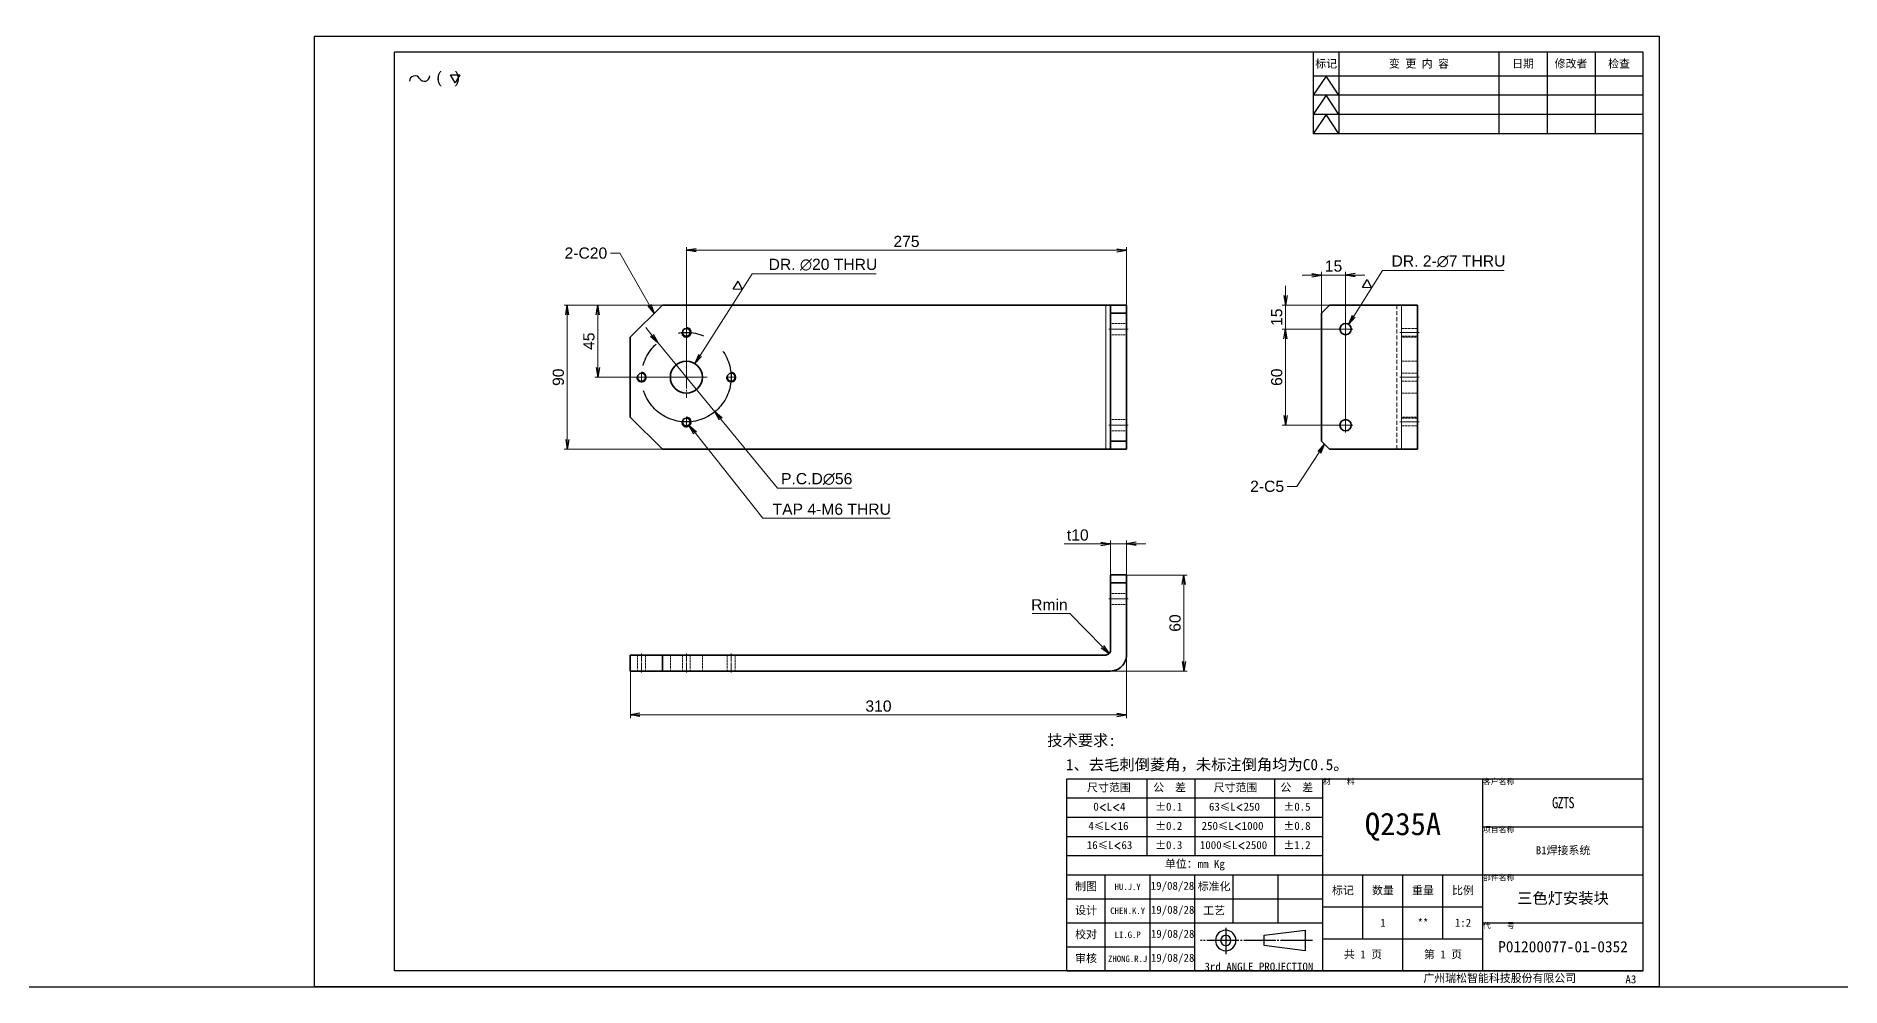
# Model space of a CAD drawing. Header units: millimetres. Extents: x -1727 to 307751, y -105919 to 6637.
# Drawn here: x 17020 to 18148, y -21091 to -20497 of the extents above; entities that cross this region are included whole.
import ezdxf

# ---------------------------------------------------------------- set-up
doc = ezdxf.new("R2010")
doc.units = ezdxf.units.MM
for name, pattern in [('CENTER-HOKUTO', [23, 20, -1, 1, -1]), ('HIDDEN-HOKUTO', [3.8, 2.5, -1.3]), ('PHANTOM2', [31.75, 15.875, -3.175, 3.175, -3.175, 3.175, -3.175])]:
    doc.linetypes.add(name, pattern=pattern)
doc.layers.add('A3', color=7, linetype='Continuous', plot=False)
for name, color, linetype in [('AM_7', 2, 'CENTER-HOKUTO'), ('AM_HID', 1, 'HIDDEN-HOKUTO'), ('AM_VIS', 7, 'Continuous'), ('TITLE_FRAME', 7, 'Continuous'), ('WORD_DIM', 253, 'Continuous')]:
    doc.layers.add(name, color=color, linetype=linetype)
doc.layers.add('SOLID LINE', color=7, linetype='Continuous', lineweight=30)
doc.styles.get("Standard").update_dxf_attribs({"font": 'arial.ttf'})
doc.dimstyles.new('STANDARD 1-2', dxfattribs={"dimscale": 2, "dimtxt": 3.5, "dimasz": 3, "dimexe": 1, "dimexo": 0, "dimgap": 1, "dimtad": 3, "dimdsep": 46, "dimtxsty": 'Standard', "dimblk1": 'OPEN', "dimblk2": 'OPEN', "dimsah": 1, "dimcen": 0, "dimclrd": 256, "dimclre": 256, "dimclrt": 3, "dimazin": 2, "dimtfac": 1, "dimtmove": 0, "dimatfit": 3, "dimldrblk": 'OPEN', "dimfxl": 0, "dimtolj": 1, "dimtzin": 0, "dimlwd": 13, "dimlwe": 13, "dimarcsym": 0})
doc.dimstyles.new('STANDARD 1-2$3', dxfattribs={"dimscale": 2, "dimtxt": 3.5, "dimasz": 3, "dimexe": 1, "dimexo": 0, "dimgap": 1, "dimtad": 3, "dimtoh": 1, "dimdsep": 46, "dimtxsty": 'Standard', "dimblk1": 'OPEN', "dimblk2": 'OPEN', "dimsah": 1, "dimcen": 0, "dimclrd": 256, "dimclre": 256, "dimclrt": 3, "dimazin": 2, "dimtfac": 1, "dimtmove": 0, "dimatfit": 3, "dimldrblk": 'OPEN', "dimfxl": 0, "dimtolj": 1, "dimtzin": 0, "dimlwd": 13, "dimlwe": 13, "dimarcsym": 0})
doc.dimstyles.new('STANDARD 1-2$4', dxfattribs={"dimscale": 2, "dimtxt": 3.5, "dimasz": 3, "dimexe": 1, "dimexo": 0, "dimgap": 1, "dimtad": 3, "dimtoh": 1, "dimdsep": 46, "dimtxsty": 'Standard', "dimblk1": 'OPEN', "dimblk2": 'OPEN', "dimsah": 1, "dimcen": 0, "dimclrd": 256, "dimclre": 256, "dimclrt": 3, "dimazin": 2, "dimtfac": 1, "dimtmove": 0, "dimatfit": 3, "dimldrblk": 'OPEN', "dimfxl": 0, "dimtolj": 1, "dimtzin": 0, "dimlwd": 13, "dimlwe": 13, "dimarcsym": 0})

# ---------------------------------------------------------------- blocks, each defined once
blk = doc.blocks.new('_OPEN')
at = {"color": 0}
for p, q in [((-1, 0.17), (0, 0)), ((-1, -0.17), (0, 0)), ((0, 0), (-1, 0))]:
    blk.add_line(p, q, dxfattribs=at)
blk = doc.blocks.new('*D785')
at = {"layer": 'DEFPOINTS', "color": 0, "linetype": 'Continuous', "ltscale": 5, "transparency": 16777216}
for p in [(17701.7, -20872.2), (17391.7, -20893.3), (17701.7, -20920.7)]:
    blk.add_point(p, dxfattribs=at)
at = {"layer": 'WORD_DIM', "linetype": 'Continuous', "lineweight": 13, "ltscale": 5, "transparency": 16777216}
for p, q in [((17701.7, -20872.2), (17701.7, -20922.7)), ((17391.7, -20893.3), (17391.7, -20922.7)), ((17397.7, -20920.7), (17695.7, -20920.7))]:
    blk.add_line(p, q, dxfattribs=at)
at = {"layer": 'WORD_DIM', "linetype": 'Continuous', "lineweight": 13, "ltscale": 5, "transparency": 16777216, "xscale": 6, "yscale": 6, "zscale": 6, "rotation": 180}
blk.add_blockref('_OPEN', (17391.7, -20920.7), dxfattribs=at)
at = {"layer": 'WORD_DIM', "linetype": 'Continuous', "lineweight": 13, "ltscale": 5, "transparency": 16777216, "xscale": 6, "yscale": 6, "zscale": 6}
blk.add_blockref('_OPEN', (17701.7, -20920.7), dxfattribs=at)
at = {"layer": 'WORD_DIM', "color": 3, "linetype": 'Continuous', "ltscale": 5, "transparency": 16777216, "insert": (17546.7, -20915.2), "char_height": 7, "attachment_point": 5}
blk.add_mtext('\\A1;310', dxfattribs=at)
blk = doc.blocks.new('*D786')
at = {"layer": 'DEFPOINTS', "color": 0, "linetype": 'Continuous', "ltscale": 5, "transparency": 16777216}
for p in [(17701.7, -20833.3), (17683.9, -20893.3), (17737.5, -20893.3)]:
    blk.add_point(p, dxfattribs=at)
at = {"layer": 'WORD_DIM', "linetype": 'Continuous', "lineweight": 13, "ltscale": 5, "transparency": 16777216}
for p, q in [((17701.7, -20833.3), (17739.5, -20833.3)), ((17737.5, -20839.3), (17737.5, -20887.3)), ((17683.9, -20893.3), (17739.5, -20893.3))]:
    blk.add_line(p, q, dxfattribs=at)
at = {"layer": 'WORD_DIM', "linetype": 'Continuous', "lineweight": 13, "ltscale": 5, "transparency": 16777216, "xscale": 6, "yscale": 6, "zscale": 6}
for p, rotation in [((17737.5, -20833.3), 90), ((17737.5, -20893.3), 270)]:
    blk.add_blockref('_OPEN', p, dxfattribs=dict(at, rotation=rotation))
at = {"layer": 'WORD_DIM', "color": 3, "linetype": 'Continuous', "ltscale": 5, "transparency": 16777216, "insert": (17732, -20863.3), "char_height": 7, "attachment_point": 5, "rotation": 90}
blk.add_mtext('\\A1;60', dxfattribs=at)
blk = doc.blocks.new('*D787')
at = {"layer": 'DEFPOINTS', "color": 0, "linetype": 'Continuous', "ltscale": 5, "transparency": 16777216}
for p in [(17688.7, -20880.3), (17690.8, -20882.4)]:
    blk.add_point(p, dxfattribs=at)
at = {"layer": 'WORD_DIM', "linetype": 'Continuous', "lineweight": 13, "ltscale": 5, "transparency": 16777216}
for p, q in [((17642.8, -20857.4), (17666.2, -20857.4)), ((17666.2, -20857.4), (17686.6, -20878.1))]:
    blk.add_line(p, q, dxfattribs=at)
at = {"layer": 'WORD_DIM', "linetype": 'Continuous', "lineweight": 13, "ltscale": 5, "transparency": 16777216, "xscale": 6, "yscale": 6, "zscale": 6, "rotation": 314.510685937054}
blk.add_blockref('_OPEN', (17690.8, -20882.4), dxfattribs=at)
at = {"layer": 'WORD_DIM', "color": 3, "linetype": 'Continuous', "ltscale": 5, "transparency": 16777216, "insert": (17653.5, -20851.9), "char_height": 7, "attachment_point": 5}
blk.add_mtext('\\A1;Rmin', dxfattribs=at)
blk = doc.blocks.new('*D788')
at = {"layer": 'DEFPOINTS', "color": 0, "linetype": 'Continuous', "ltscale": 5, "transparency": 16777216}
for p in [(17691.7, -20813.8), (17691.7, -20833.3), (17701.7, -20833.3)]:
    blk.add_point(p, dxfattribs=at)
at = {"layer": 'WORD_DIM', "linetype": 'Continuous', "lineweight": 13, "ltscale": 5, "transparency": 16777216}
for p, q in [((17685.7, -20813.8), (17662.7, -20813.8)), ((17691.7, -20833.3), (17691.7, -20811.8)), ((17701.7, -20813.8), (17691.7, -20813.8)), ((17701.7, -20833.3), (17701.7, -20811.8)), ((17707.7, -20813.8), (17713.7, -20813.8))]:
    blk.add_line(p, q, dxfattribs=at)
at = {"layer": 'WORD_DIM', "linetype": 'Continuous', "lineweight": 13, "ltscale": 5, "transparency": 16777216, "xscale": 6, "yscale": 6, "zscale": 6}
blk.add_blockref('_OPEN', (17691.7, -20813.8), dxfattribs=at)
at = {"layer": 'WORD_DIM', "linetype": 'Continuous', "lineweight": 13, "ltscale": 5, "transparency": 16777216, "xscale": 6, "yscale": 6, "zscale": 6, "rotation": 180}
blk.add_blockref('_OPEN', (17701.7, -20813.8), dxfattribs=at)
at = {"layer": 'WORD_DIM', "color": 3, "linetype": 'Continuous', "ltscale": 5, "transparency": 16777216, "insert": (17671.2, -20808.3), "char_height": 7, "attachment_point": 5}
blk.add_mtext('\\A1;t10', dxfattribs=at)
blk = doc.blocks.new('*D789')
at = {"layer": 'DEFPOINTS', "color": 0, "linetype": 'Continuous', "ltscale": 5, "transparency": 16777216}
for p in [(17701.7, -20630.4), (17701.7, -20699.2), (17426.7, -20709.7)]:
    blk.add_point(p, dxfattribs=at)
at = {"layer": 'WORD_DIM', "linetype": 'Continuous', "lineweight": 13, "ltscale": 5, "transparency": 16777216}
for p, q in [((17426.7, -20709.7), (17426.7, -20628.4)), ((17432.7, -20630.4), (17695.7, -20630.4)), ((17701.7, -20699.2), (17701.7, -20628.4))]:
    blk.add_line(p, q, dxfattribs=at)
at = {"layer": 'WORD_DIM', "linetype": 'Continuous', "lineweight": 13, "ltscale": 5, "transparency": 16777216, "xscale": 6, "yscale": 6, "zscale": 6, "rotation": 180}
blk.add_blockref('_OPEN', (17426.7, -20630.4), dxfattribs=at)
at = {"layer": 'WORD_DIM', "linetype": 'Continuous', "lineweight": 13, "ltscale": 5, "transparency": 16777216, "xscale": 6, "yscale": 6, "zscale": 6}
blk.add_blockref('_OPEN', (17701.7, -20630.4), dxfattribs=at)
at = {"layer": 'WORD_DIM', "color": 3, "linetype": 'Continuous', "ltscale": 5, "transparency": 16777216, "insert": (17564.2, -20624.9), "char_height": 7, "attachment_point": 5}
blk.add_mtext('\\A1;275', dxfattribs=at)
blk = doc.blocks.new('*D790')
at = {"layer": 'DEFPOINTS', "color": 0, "linetype": 'Continuous', "ltscale": 5, "transparency": 16777216}
for p in [(17371.4, -20664.7), (17441.7, -20664.7), (17426.7, -20709.7)]:
    blk.add_point(p, dxfattribs=at)
at = {"layer": 'WORD_DIM', "linetype": 'Continuous', "lineweight": 13, "ltscale": 5, "transparency": 16777216}
for p, q in [((17441.7, -20664.7), (17369.4, -20664.7)), ((17371.4, -20703.7), (17371.4, -20670.7)), ((17426.7, -20709.7), (17369.4, -20709.7))]:
    blk.add_line(p, q, dxfattribs=at)
at = {"layer": 'WORD_DIM', "linetype": 'Continuous', "lineweight": 13, "ltscale": 5, "transparency": 16777216, "xscale": 6, "yscale": 6, "zscale": 6}
for p, rotation in [((17371.4, -20664.7), 90), ((17371.4, -20709.7), 270)]:
    blk.add_blockref('_OPEN', p, dxfattribs=dict(at, rotation=rotation))
at = {"layer": 'WORD_DIM', "color": 3, "linetype": 'Continuous', "ltscale": 5, "transparency": 16777216, "insert": (17365.8, -20687.2), "char_height": 7, "attachment_point": 5, "rotation": 90}
blk.add_mtext('\\A1;45', dxfattribs=at)
blk = doc.blocks.new('*D791')
at = {"layer": 'DEFPOINTS', "color": 0, "linetype": 'Continuous', "ltscale": 5, "transparency": 16777216}
for p in [(17408.9, -20688), (17444.4, -20731.3)]:
    blk.add_point(p, dxfattribs=at)
at = {"layer": 'WORD_DIM', "linetype": 'Continuous', "lineweight": 13, "ltscale": 5, "transparency": 16777216}
for p, q in [((17405.1, -20683.4), (17401.3, -20678.7)), ((17408.9, -20688), (17444.4, -20731.3)), ((17483.6, -20779.1), (17448.2, -20735.9)), ((17529.8, -20779.1), (17483.6, -20779.1))]:
    blk.add_line(p, q, dxfattribs=at)
at = {"layer": 'WORD_DIM', "linetype": 'Continuous', "lineweight": 13, "ltscale": 5, "transparency": 16777216, "xscale": 6, "yscale": 6, "zscale": 6}
for p, rotation in [((17408.9, -20688), 309.3667575508391), ((17444.4, -20731.3), 129.366757550839)]:
    blk.add_blockref('_OPEN', p, dxfattribs=dict(at, rotation=rotation))
at = {"layer": 'WORD_DIM', "color": 3, "linetype": 'Continuous', "ltscale": 5, "transparency": 16777216, "insert": (17508.1, -20773.3), "char_height": 7, "attachment_point": 5}
blk.add_mtext('\\A1;P.C.D∅56', dxfattribs=at)
blk = doc.blocks.new('*D792')
at = {"layer": 'DEFPOINTS', "color": 0, "linetype": 'Continuous', "ltscale": 5, "transparency": 16777216}
for p in [(17424.8, -20735.3), (17428.5, -20740)]:
    blk.add_point(p, dxfattribs=at)
at = {"layer": 'WORD_DIM', "linetype": 'Continuous', "lineweight": 13, "ltscale": 5, "transparency": 16777216}
for p, q in [((17474.5, -20797.8), (17432.3, -20744.7)), ((17554, -20797.8), (17474.5, -20797.8))]:
    blk.add_line(p, q, dxfattribs=at)
at = {"layer": 'WORD_DIM', "linetype": 'Continuous', "lineweight": 13, "ltscale": 5, "transparency": 16777216, "xscale": 6, "yscale": 6, "zscale": 6, "rotation": 128.4892032638226}
blk.add_blockref('_OPEN', (17428.5, -20740), dxfattribs=at)
at = {"layer": 'WORD_DIM', "color": 3, "linetype": 'Continuous', "ltscale": 5, "transparency": 16777216, "insert": (17517.5, -20792.2), "char_height": 7, "attachment_point": 5}
blk.add_mtext('\\A1;TAP 4-M6 THRU', dxfattribs=at)
blk = doc.blocks.new('*D793')
at = {"layer": 'DEFPOINTS', "color": 0, "linetype": 'Continuous', "ltscale": 5, "transparency": 16777216}
for p in [(17352.3, -20664.7), (17419, -20664.7), (17420.1, -20754.7)]:
    blk.add_point(p, dxfattribs=at)
at = {"layer": 'WORD_DIM', "linetype": 'Continuous', "lineweight": 13, "ltscale": 5, "transparency": 16777216}
for p, q in [((17419, -20664.7), (17350.3, -20664.7)), ((17352.3, -20748.7), (17352.3, -20670.7)), ((17420.1, -20754.7), (17350.3, -20754.7))]:
    blk.add_line(p, q, dxfattribs=at)
at = {"layer": 'WORD_DIM', "linetype": 'Continuous', "lineweight": 13, "ltscale": 5, "transparency": 16777216, "xscale": 6, "yscale": 6, "zscale": 6}
for p, rotation in [((17352.3, -20664.7), 90), ((17352.3, -20754.7), 270)]:
    blk.add_blockref('_OPEN', p, dxfattribs=dict(at, rotation=rotation))
at = {"layer": 'WORD_DIM', "color": 3, "linetype": 'Continuous', "ltscale": 5, "transparency": 16777216, "insert": (17346.7, -20709.7), "char_height": 7, "attachment_point": 5, "rotation": 90}
blk.add_mtext('\\A1;90', dxfattribs=at)
blk = doc.blocks.new('*D794')
at = {"layer": 'DEFPOINTS', "color": 0, "linetype": 'Continuous', "ltscale": 5, "transparency": 16777216}
for p in [(17432, -20701.2), (17421.3, -20718.1)]:
    blk.add_point(p, dxfattribs=at)
at = {"layer": 'WORD_DIM', "linetype": 'Continuous', "lineweight": 13, "ltscale": 5, "transparency": 16777216}
for p, q in [((17467.8, -20645.1), (17435.3, -20696.2)), ((17545.2, -20645.1), (17467.8, -20645.1))]:
    blk.add_line(p, q, dxfattribs=at)
at = {"layer": 'WORD_DIM', "linetype": 'Continuous', "lineweight": 13, "ltscale": 5, "transparency": 16777216, "xscale": 6, "yscale": 6, "zscale": 6, "rotation": 237.467731184478}
blk.add_blockref('_OPEN', (17432, -20701.2), dxfattribs=at)
at = {"layer": 'WORD_DIM', "color": 3, "linetype": 'Continuous', "ltscale": 5, "transparency": 16777216, "insert": (17512, -20639.4), "char_height": 7, "attachment_point": 5}
blk.add_mtext('\\A1;DR. ∅20 THRU', dxfattribs=at)
blk = doc.blocks.new('shiage1')
at = {"layer": 'WORD_DIM', "color": 3, "linetype": 'Continuous'}
for p, q in [((0, 0), (-1.44, 2.5)), ((-1.44, 2.5), (1.44, 2.5)), ((1.44, 2.5), (0, 0))]:
    blk.add_line(p, q, dxfattribs=at)
blk = doc.blocks.new('*D795')
at = {"layer": 'DEFPOINTS', "color": 0, "linetype": 'Continuous', "ltscale": 5, "transparency": 16777216}
for p in [(17801, -20664.7), (17835, -20664.7), (17838.5, -20679.7)]:
    blk.add_point(p, dxfattribs=at)
at = {"layer": 'WORD_DIM', "linetype": 'Continuous', "lineweight": 13, "ltscale": 5, "transparency": 16777216}
for p, q in [((17801, -20658.7), (17801, -20652.7)), ((17835, -20664.7), (17799, -20664.7)), ((17801, -20679.7), (17801, -20664.7)), ((17838.5, -20679.7), (17799, -20679.7)), ((17801, -20685.7), (17801, -20691.7))]:
    blk.add_line(p, q, dxfattribs=at)
at = {"layer": 'WORD_DIM', "linetype": 'Continuous', "lineweight": 13, "ltscale": 5, "transparency": 16777216, "xscale": 6, "yscale": 6, "zscale": 6}
for p, rotation in [((17801, -20664.7), 270), ((17801, -20679.7), 90)]:
    blk.add_blockref('_OPEN', p, dxfattribs=dict(at, rotation=rotation))
at = {"layer": 'WORD_DIM', "color": 3, "linetype": 'Continuous', "ltscale": 5, "transparency": 16777216, "insert": (17795.5, -20672.2), "char_height": 7, "attachment_point": 5, "rotation": 90}
blk.add_mtext('\\A1;15', dxfattribs=at)
blk = doc.blocks.new('*D796')
at = {"layer": 'DEFPOINTS', "color": 0, "linetype": 'Continuous', "ltscale": 5, "transparency": 16777216}
for p in [(17801, -20679.7), (17838.5, -20679.7), (17838.5, -20739.7)]:
    blk.add_point(p, dxfattribs=at)
at = {"layer": 'WORD_DIM', "linetype": 'Continuous', "lineweight": 13, "ltscale": 5, "transparency": 16777216}
for p, q in [((17838.5, -20679.7), (17799, -20679.7)), ((17801, -20733.7), (17801, -20685.7)), ((17838.5, -20739.7), (17799, -20739.7))]:
    blk.add_line(p, q, dxfattribs=at)
at = {"layer": 'WORD_DIM', "linetype": 'Continuous', "lineweight": 13, "ltscale": 5, "transparency": 16777216, "xscale": 6, "yscale": 6, "zscale": 6}
for p, rotation in [((17801, -20679.7), 90), ((17801, -20739.7), 270)]:
    blk.add_blockref('_OPEN', p, dxfattribs=dict(at, rotation=rotation))
at = {"layer": 'WORD_DIM', "color": 3, "linetype": 'Continuous', "ltscale": 5, "transparency": 16777216, "insert": (17795.5, -20709.7), "char_height": 7, "attachment_point": 5, "rotation": 90}
blk.add_mtext('\\A1;60', dxfattribs=at)
blk = doc.blocks.new('*D797')
at = {"layer": 'DEFPOINTS', "color": 0, "linetype": 'Continuous', "ltscale": 5, "transparency": 16777216}
for p in [(17823.5, -20645.9), (17823.5, -20669.7), (17838.5, -20739.7)]:
    blk.add_point(p, dxfattribs=at)
at = {"layer": 'WORD_DIM', "linetype": 'Continuous', "lineweight": 13, "ltscale": 5, "transparency": 16777216}
for p, q in [((17817.5, -20645.9), (17811.5, -20645.9)), ((17823.5, -20669.7), (17823.5, -20643.9)), ((17838.5, -20645.9), (17823.5, -20645.9)), ((17838.5, -20739.7), (17838.5, -20643.9)), ((17844.5, -20645.9), (17850.5, -20645.9))]:
    blk.add_line(p, q, dxfattribs=at)
at = {"layer": 'WORD_DIM', "linetype": 'Continuous', "lineweight": 13, "ltscale": 5, "transparency": 16777216, "xscale": 6, "yscale": 6, "zscale": 6}
blk.add_blockref('_OPEN', (17823.5, -20645.9), dxfattribs=at)
at = {"layer": 'WORD_DIM', "linetype": 'Continuous', "lineweight": 13, "ltscale": 5, "transparency": 16777216, "xscale": 6, "yscale": 6, "zscale": 6, "rotation": 180}
blk.add_blockref('_OPEN', (17838.5, -20645.9), dxfattribs=at)
at = {"layer": 'WORD_DIM', "color": 3, "linetype": 'Continuous', "ltscale": 5, "transparency": 16777216, "insert": (17831, -20640.3), "char_height": 7, "attachment_point": 5}
blk.add_mtext('\\A1;15', dxfattribs=at)
blk = doc.blocks.new('*D798')
at = {"layer": 'DEFPOINTS', "color": 0, "linetype": 'Continuous', "ltscale": 5, "transparency": 16777216}
for p in [(17840.4, -20676.7), (17836.6, -20682.6)]:
    blk.add_point(p, dxfattribs=at)
at = {"layer": 'WORD_DIM', "linetype": 'Continuous', "lineweight": 13, "ltscale": 5, "transparency": 16777216}
for p, q in [((17861.6, -20643.1), (17843.6, -20671.6)), ((17937.6, -20643.1), (17861.6, -20643.1))]:
    blk.add_line(p, q, dxfattribs=at)
at = {"layer": 'WORD_DIM', "linetype": 'Continuous', "lineweight": 13, "ltscale": 5, "transparency": 16777216, "xscale": 6, "yscale": 6, "zscale": 6, "rotation": 237.7700443458867}
blk.add_blockref('_OPEN', (17840.4, -20676.7), dxfattribs=at)
at = {"layer": 'WORD_DIM', "color": 3, "linetype": 'Continuous', "ltscale": 5, "transparency": 16777216, "insert": (17902.8, -20637.3), "char_height": 7, "attachment_point": 5}
blk.add_mtext('\\A1;DR. 2-∅7 THRU', dxfattribs=at)
blk = doc.blocks.new('shiage0')
at = {"layer": 'WORD_DIM', "color": 3, "linetype": 'Continuous'}
for centre, start, end in [((1.69, 0), 30, 180), ((4.61, 1.69), 210, 0)]:
    blk.add_arc(centre, 1.69, start, end, dxfattribs=at)
blk = doc.blocks.new('12')
at = {"layer": 'TITLE_FRAME', "color": 3, "linetype": 'Continuous'}
blk.add_lwpolyline([(20.46, 3.03), (19.01, 5.53), (21.9, 5.53)], close=True, dxfattribs=at)
blk.add_blockref('shiage0', (6.23, 3.56), dxfattribs=at)
blk.add_text('(   )', height=3.5, dxfattribs=at).set_placement((14.64, 3.08))

msp = doc.modelspace()

# ---------------------------------------------------------------- linework, layer by layer
at = {"color": 7, "lineweight": 35}
for p, q in [((17411.65598, -20664.65878), (17391.65598, -20684.65878)), ((17411.65598, -20664.65878), (17688.65598, -20664.65878)), ((17873.49929, -20664.65878), (17828.49929, -20664.65878)), ((17883.49929, -20664.65878), (17883.49929, -20754.65878)), ((17691.65598, -20669.65878), (17691.65598, -20749.65878)), ((17701.65598, -20669.65878), (17701.65598, -20749.65878)), ((17823.49929, -20669.65878), (17823.49929, -20749.65878)), ((17391.65598, -20684.65878), (17391.65598, -20734.65878)), ((17411.65598, -20754.65878), (17391.65598, -20734.65878)), ((17411.65598, -20754.65878), (17688.65598, -20754.65878)), ((17873.49929, -20754.65878), (17828.49929, -20754.65878)), ((17691.65598, -20838.25253), (17691.65598, -20880.25253)), ((17701.65598, -20883.25253), (17701.65598, -20838.25253)), ((17411.65598, -20883.25253), (17391.65598, -20883.25253)), ((17411.65598, -20893.25253), (17391.65598, -20893.25253)), ((17411.65598, -20883.25253), (17688.65598, -20883.25253)), ((17691.65598, -20893.25253), (17411.65598, -20893.25253))]:
    msp.add_line(p, q, dxfattribs=at)
at = {"color": 7, "lineweight": 13}
for p, q in [((17688.65598, -20664.65878), (17688.65598, -20754.65878)), ((17873.49929, -20754.65878), (17873.49929, -20664.65878))]:
    msp.add_line(p, q, dxfattribs=at)
at = {"color": 7, "lineweight": 35, "ltscale": 0.075}
for p, q in [((17691.65598, -20664.65878), (17688.65598, -20664.65878)), ((17691.65598, -20754.65878), (17688.65598, -20754.65878))]:
    msp.add_line(p, q, dxfattribs=at)
at = {"color": 7, "lineweight": 35, "ltscale": 0.25}
for p, q in [((17701.65598, -20664.65878), (17691.65598, -20664.65878)), ((17883.49929, -20664.65878), (17873.49929, -20664.65878)), ((17701.65598, -20669.65878), (17691.65598, -20669.65878)), ((17701.65598, -20749.65878), (17691.65598, -20749.65878)), ((17701.65598, -20754.65878), (17691.65598, -20754.65878)), ((17883.49929, -20754.65878), (17873.49929, -20754.65878)), ((17701.65598, -20833.25253), (17691.65598, -20833.25253)), ((17701.65598, -20838.25253), (17691.65598, -20838.25253)), ((17391.65598, -20883.25253), (17391.65598, -20893.25253)), ((17411.65598, -20883.25253), (17411.65598, -20893.25253))]:
    msp.add_line(p, q, dxfattribs=at)
at = {"color": 7, "lineweight": 35, "ltscale": 0.125}
for p, q in [((17691.65598, -20669.65878), (17691.65598, -20664.65878)), ((17701.65598, -20669.65878), (17701.65598, -20664.65878)), ((17691.65598, -20749.65878), (17691.65598, -20754.65878)), ((17701.65598, -20754.65878), (17701.65598, -20749.65878)), ((17691.65598, -20833.25253), (17691.65598, -20838.25253)), ((17701.65598, -20838.25253), (17701.65598, -20833.25253))]:
    msp.add_line(p, q, dxfattribs=at)
at = {"color": 7, "lineweight": 35, "ltscale": 0.176777}
for p, q in [((17823.49929, -20669.65878), (17828.49929, -20664.65878)), ((17828.49929, -20754.65878), (17823.49929, -20749.65878))]:
    msp.add_line(p, q, dxfattribs=at)
msp.add_line((-591.11251, -21090.61879), (40486.51144, -21090.61879))
at = {"color": 7, "lineweight": 35}
for centre, radius in [((17426.65598, -20681.65878), 2.4585), ((17838.49929, -20679.65878), 3.5), ((17426.65598, -20709.65878), 10), ((17398.65598, -20709.65878), 2.4585), ((17454.65598, -20709.65878), 2.4585), ((17426.65598, -20737.65878), 2.4585), ((17838.49929, -20739.65878), 3.5)]:
    msp.add_circle(centre, radius, dxfattribs=at)
for centre, radius in [((17688.65598, -20880.25253), 3), ((17691.65598, -20883.25253), 10)]:
    msp.add_arc(centre, radius, 269.9999975, 0, dxfattribs=at)
at = {"layer": 'A3', "linetype": 'Continuous'}
msp.add_lwpolyline([(17194.37322, -20496.5619), (18034.37322, -20496.5619), (18034.37322, -21090.5619), (17194.37322, -21090.5619)], close=True, dxfattribs=at)
at = {"layer": 'AM_7', "lineweight": 13, "ltscale": 0.159802}
for p, q in [((17426.65598, -20678.46273), (17426.65598, -20684.85482)), ((17398.65598, -20706.46273), (17398.65598, -20712.85482)), ((17454.65598, -20706.46273), (17454.65598, -20712.85482)), ((17426.65598, -20734.46273), (17426.65598, -20740.85482))]:
    msp.add_line(p, q, dxfattribs=at)
at = {"layer": 'AM_7', "lineweight": 13, "ltscale": 0.3}
for p, q in [((17690.65598, -20679.65878), (17702.65598, -20679.65878)), ((17884.49929, -20681.65878), (17872.49929, -20681.65878)), ((17884.49929, -20709.65878), (17872.49929, -20709.65878)), ((17690.65598, -20739.65878), (17702.65598, -20739.65878)), ((17884.49929, -20737.65878), (17872.49929, -20737.65878)), ((17690.65598, -20848.25253), (17702.65598, -20848.25253)), ((17398.65598, -20894.25253), (17398.65598, -20882.25253)), ((17426.65598, -20894.25253), (17426.65598, -20882.25253)), ((17454.65598, -20894.25253), (17454.65598, -20882.25253))]:
    msp.add_line(p, q, dxfattribs=at)
at = {"layer": 'AM_7', "lineweight": 13, "ltscale": 0.22749}
for p, q in [((17843.04909, -20679.65878), (17833.94949, -20679.65878)), ((17843.04909, -20739.65878), (17833.94949, -20739.65878))]:
    msp.add_line(p, q, dxfattribs=at)
at = {"layer": 'AM_7', "lineweight": 13, "ltscale": 0.227499}
for p, q in [((17838.49929, -20675.10873), (17838.49929, -20684.2087)), ((17838.49929, -20735.10873), (17838.49929, -20744.2087))]:
    msp.add_line(p, q, dxfattribs=at)
at = {"layer": 'AM_7', "lineweight": 13, "ltscale": 0.159814}
for p, q in [((17429.85226, -20681.65878), (17423.45969, -20681.65878)), ((17401.85226, -20709.65878), (17395.45969, -20709.65878)), ((17457.85226, -20709.65878), (17451.45969, -20709.65878)), ((17429.85226, -20737.65878), (17423.45969, -20737.65878))]:
    msp.add_line(p, q, dxfattribs=at)
at = {"layer": 'AM_7', "lineweight": 13}
for p, q in [((17426.65598, -20696.65878), (17426.65598, -20722.65878)), ((17439.65598, -20709.65878), (17413.65598, -20709.65878))]:
    msp.add_line(p, q, dxfattribs=at)
at = {"layer": 'AM_HID', "lineweight": 13}
for p, q in [((17691.65598, -20664.65878), (17691.65598, -20754.65878)), ((17870.49929, -20664.65878), (17870.49929, -20754.65878)), ((17873.49929, -20664.65878), (17873.49929, -20754.65878))]:
    msp.add_line(p, q, dxfattribs=at)
at = {"layer": 'AM_HID', "lineweight": 13, "ltscale": 0.25}
for p, q in [((17691.65598, -20676.15878), (17701.65598, -20676.15878)), ((17883.49929, -20679.20028), (17873.49929, -20679.20028)), ((17691.65598, -20683.15878), (17701.65598, -20683.15878)), ((17883.49929, -20684.11727), (17873.49929, -20684.11727)), ((17873.49929, -20684.65878), (17883.49929, -20684.65878)), ((17883.49929, -20699.65878), (17873.49929, -20699.65878)), ((17883.49929, -20707.20028), (17873.49929, -20707.20028)), ((17883.49929, -20707.20028), (17873.49929, -20707.20028)), ((17883.49929, -20712.11727), (17873.49929, -20712.11727)), ((17883.49929, -20712.11727), (17873.49929, -20712.11727)), ((17883.49929, -20719.65878), (17873.49929, -20719.65878)), ((17873.49929, -20734.65878), (17883.49929, -20734.65878)), ((17883.49929, -20735.20028), (17873.49929, -20735.20028)), ((17691.65598, -20736.15878), (17701.65598, -20736.15878)), ((17691.65598, -20743.15878), (17701.65598, -20743.15878)), ((17883.49929, -20740.11727), (17873.49929, -20740.11727)), ((17701.65598, -20838.25253), (17691.65598, -20838.25253)), ((17691.65598, -20844.75253), (17701.65598, -20844.75253)), ((17691.65598, -20844.75253), (17701.65598, -20844.75253)), ((17691.65598, -20851.75253), (17701.65598, -20851.75253)), ((17691.65598, -20851.75253), (17701.65598, -20851.75253)), ((17396.19699, -20893.25253), (17396.19699, -20883.25253)), ((17401.11398, -20893.25253), (17401.11398, -20883.25253)), ((17411.65598, -20883.25253), (17411.65598, -20893.25253)), ((17416.65598, -20893.25253), (17416.65598, -20883.25253)), ((17424.19699, -20893.25253), (17424.19699, -20883.25253)), ((17424.19699, -20893.25253), (17424.19699, -20883.25253)), ((17429.11398, -20893.25253), (17429.11398, -20883.25253)), ((17429.11398, -20893.25253), (17429.11398, -20883.25253)), ((17436.65598, -20893.25253), (17436.65598, -20883.25253)), ((17452.19699, -20893.25253), (17452.19699, -20883.25253)), ((17457.11398, -20893.25253), (17457.11398, -20883.25253))]:
    msp.add_line(p, q, dxfattribs=at)
at = {"layer": 'AM_VIS', "linetype": 'Continuous'}
for p, q in [((18024.37322, -20506.5619), (17244.37322, -20506.5619)), ((17244.37322, -21080.5619), (17244.37322, -20506.5619)), ((18024.37322, -21080.5619), (18024.37322, -20506.5619)), ((18024.37322, -21080.5619), (17244.37322, -21080.5619))]:
    msp.add_line(p, q, dxfattribs=at)
at = {"layer": 'TITLE_FRAME', "linetype": 'Continuous'}
for p, q in [((17818.37322, -20506.5619), (17818.37322, -20557.5619)), ((17834.37322, -20506.5619), (17834.37322, -20557.5619)), ((17934.37322, -20557.5619), (17934.37322, -20506.5619)), ((17964.37322, -20506.5619), (17964.37322, -20557.5619)), ((17994.37322, -20506.5619), (17994.37322, -20557.5619)), ((18024.37322, -20557.5619), (18024.37322, -20506.5619)), ((18024.37322, -20521.5619), (17818.37322, -20521.5619)), ((17826.37322, -20521.5619), (17818.37322, -20533.5619)), ((17834.37322, -20533.5619), (17826.37322, -20521.5619)), ((18024.37322, -20533.5619), (17818.37322, -20533.5619)), ((17826.37322, -20533.5619), (17818.37322, -20545.5619)), ((17834.37322, -20545.5619), (17826.37322, -20533.5619)), ((18024.37322, -20545.5619), (17818.37322, -20545.5619)), ((17826.37322, -20545.5619), (17818.37322, -20557.5619)), ((17834.37322, -20557.5619), (17826.37322, -20545.5619)), ((18024.37322, -20557.5619), (17818.37322, -20557.5619)), ((17664.37322, -20960.5619), (18024.37322, -20960.5619)), ((17664.37322, -21080.5619), (17664.37322, -20960.5619)), ((17714.37322, -20960.5619), (17714.37322, -21008.5619)), ((17744.37322, -20960.5619), (17744.37322, -21008.5619)), ((17794.37322, -21008.5619), (17794.37322, -20960.5619)), ((17824.37322, -21080.5619), (17824.37322, -20960.5619)), ((17924.37322, -21080.5619), (17924.37322, -20960.5619)), ((18024.37322, -21080.5619), (18024.37322, -20960.5619)), ((17664.37322, -20972.5619), (17824.37322, -20972.5619)), ((17664.37322, -20984.5619), (17824.37322, -20984.5619)), ((17924.37322, -20990.5619), (18024.37322, -20990.5619)), ((17664.37322, -20996.5619), (17824.37322, -20996.5619)), ((17664.37322, -21008.5619), (17824.37322, -21008.5619)), ((17664.37322, -21020.5619), (18024.37322, -21020.5619)), ((17688.37322, -21080.5619), (17688.37322, -21020.5619)), ((17716.37322, -21080.5619), (17716.37322, -21020.5619)), ((17744.37322, -21080.5619), (17744.37322, -21020.5619)), ((17768.37322, -21050.5619), (17768.37322, -21020.5619)), ((17796.37322, -21050.5619), (17796.37322, -21020.5619)), ((17849.37322, -21060.5619), (17849.37322, -21020.5619)), ((17874.37322, -21080.5619), (17874.37322, -21020.5619)), ((17899.37322, -21060.5619), (17899.37322, -21020.5619)), ((17664.37322, -21035.5619), (17824.37322, -21035.5619)), ((17824.37322, -21040.5619), (17924.37322, -21040.5619)), ((17664.37322, -21050.5619), (17824.37322, -21050.5619)), ((17924.37322, -21050.5619), (18024.37322, -21050.5619)), ((17824.37322, -21060.5619), (17924.37322, -21060.5619)), ((17664.37322, -21065.5619), (17744.37322, -21065.5619)), ((17664.37322, -21080.5619), (18024.37322, -21080.5619)), ((17664.37322, -21080.5619), (18024.37322, -21080.5619))]:
    msp.add_line(p, q, dxfattribs=at)
at = {"layer": 'TITLE_FRAME', "color": 2, "linetype": 'CENTER-HOKUTO'}
for p, q in [((17817.85339, -21061.59706), (17747.83739, -21061.59706)), ((17763.64219, -21053.72506), (17763.64219, -21070.26266))]:
    msp.add_line(p, q, dxfattribs=at)
at = {"layer": 'TITLE_FRAME', "color": 3, "linetype": 'Continuous'}
for p, q in [((17787.64219, -21058.39706), (17813.24219, -21055.19706)), ((17787.64219, -21064.79706), (17787.64219, -21058.39706)), ((17813.24219, -21055.19706), (17813.24219, -21067.99706)), ((17813.24219, -21067.99706), (17787.64219, -21064.79706))]:
    msp.add_line(p, q, dxfattribs=at)
for radius in [6.4, 3.2]:
    msp.add_arc((17763.64219, -21061.59706), radius, 0, 359.98938268, dxfattribs=at)
at = {"layer": 'WORD_DIM', "color": 6, "linetype": 'PHANTOM2', "ltscale": 5}
msp.add_circle((17426.65598, -20709.65878), 28, dxfattribs=at)
at = {"layer": 'WORD_DIM', "linetype": 'Continuous', "ltscale": 5}
for centre in [(17426.65598, -20681.65878), (17398.65598, -20709.65878), (17454.65598, -20709.65878), (17426.65598, -20737.65878)]:
    msp.add_arc(centre, 3, 176.92911319, 90, dxfattribs=at)

# ---------------------------------------------------------------- block references
at = {"layer": 'WORD_DIM', "color": 4, "linetype": 'Continuous', "ltscale": 5, "xscale": 2, "yscale": 2, "zscale": 2}
msp.add_blockref('12', (17241.26, -20531.90466), dxfattribs=at)
at = {"layer": 'WORD_DIM', "color": 3, "linetype": 'Continuous', "ltscale": 5, "yscale": 2, "zscale": 2}
for p, xscale, rotation in [((17461.62533, -20654.83605), 1.999999999994596, 57.46773118474538), ((17854.78612, -20653.82569), 2.000000000007895, 57.7700443458892)]:
    msp.add_blockref('shiage1', p, dxfattribs=dict(at, xscale=xscale, rotation=rotation))

# ---------------------------------------------------------------- texts
at = {"layer": 'SOLID LINE', "ltscale": 0.5}
for s, insert, char_height, width, attachment_point in [('\\pt30;{\\fSimHei|b0|i0|c134|p2;\\C3;标记}', (17826.37322, -20514.0619), 5, 16, 5), ('\\pt30;{\\fSimHei|b0|i0|c134|p2;\\C3;变 更 内 容}', (17884.37322, -20514.0619), 5, 100, 5), ('\\pt30;{\\fSimHei|b0|i0|c134|p2;\\C3;修改者}', (17979.37322, -20514.0619), 5, 30, 5), ('\\pt30;{\\fSimHei|b0|i0|c134|p2;\\C3;检查}', (18009.37322, -20514.0619), 5, 30, 5), ('\\pt30;{\\fSimHei|b0|i0|c134|p2;\\C3;日期}', (17949.37322, -20514.0619), 5, 30, 5), ('\\pt42;{\\fSimHei|b0|i0|c134|p2;\\C3;技术要求:}', (17652.10445, -20933.07764), 7, 60.121052, 1), ('\\pt42;{\\fSimHei|b0|i0|c134|p2;\\C3;\\P1、去毛刺倒菱角，未标注倒角均为C0.5。}', (17663.80309, -20936.56006), 7, 223.1818704, 1), ('{\\fSimHei|b0|i0|c134|p2;\\C3;材    料}', (17824.37322, -20960.5619), 3.5, 100, 1), ('\\pt21;{\\fSimHei|b0|i0|c134|p2;\\C3;客户名称}', (17924.37322, -20960.5619), 3.5, 100, 1), ('\\pt30;{\\fSimHei|b0|i0|c134|p2;\\C3;尺寸范围}', (17677.01314, -20963.50402), 5, 90.6030377, 1), ('\\pt30;{\\fSimHei|b0|i0|c134|p2;\\C3;公  差}', (17718.32063, -20963.50402), 5, 90.6030377, 1), ('\\pt30;{\\fSimHei|b0|i0|c134|p2;\\C3;尺寸范围}', (17756.10805, -20963.50402), 5, 90.6030377, 1), ('\\pt30;{\\fSimHei|b0|i0|c134|p2;\\C3;公  差}', (17797.78534, -20963.50402), 5, 90.6030377, 1), ('{\\fSimHei|b0|i0|c134|p2;\\W0.8;\\T0.9;\\C3;GZTS}', (17974.37322, -20975.5619), 7, 100, 5), ('\\pt30;{\\fSimHei|b0|i0|c134|p2;\\C3;0\\Fromans,bigfont|c134;\\H0.9583x;<\\fSimHei|b0|i0|c134|p2;\\H1.044x;L\\Fromans,bigfont|c134;\\H0.9583x;<\\fSimHei|b0|i0|c134|p2;\\H1.044x;4}', (17680.93428, -20975.50402), 5, 90.6030377, 1), ('\\pt30;{\\fSimHei|b0|i0|c134|p2;\\C3;%%P0.1}', (17719.5379, -20975.50402), 5, 90.6030377, 1), ('\\pt30;{\\fSimHei|b0|i0|c134|p2;\\C3;63\\H0.9583x;≤\\H1.044x;L\\Fromans,bigfont|c134;\\H0.9579x;<\\fSimHei|b0|i0|c134|p2;\\H1.044x;250}', (17753.14058, -20975.50402), 5, 90.6030377, 1), ('\\pt30;{\\fSimHei|b0|i0|c134|p2;\\C3;%%P0.5}', (17799.67855, -20975.50402), 5, 90.6030377, 1), ('\\pt84;{\\fSimHei|b0|i0|c134|p2;\\C3;Q235A}', (17874.37322, -20990.5619), 14, 100, 5), ('\\pt30;{\\fSimHei|b0|i0|c134|p2;\\C3;4\\H0.9583x;≤\\H1.043x;L\\Fromans,bigfont|c134;\\H0.9588x;<\\fSimHei|b0|i0|c134|p2;\\H1.043x;16}', (17677.86625, -20987.50402), 5, 90.6030377, 1), ('\\pt30;{\\fSimHei|b0|i0|c134|p2;\\C3;%%P0.2}', (17719.5379, -20987.50402), 5, 90.6030377, 1), ('\\pt30;{\\fSimHei|b0|i0|c134|p2;\\C3;250\\H0.9583x;≤\\H1.044x;L\\Fromans,bigfont|c134;\\H0.9579x;<\\fSimHei|b0|i0|c134|p2;\\H1.044x;1000}', (17748.5753, -20987.50402), 5, 90.6030377, 1), ('\\pt30;{\\fSimHei|b0|i0|c134|p2;\\C3;%%P0.8}', (17799.67855, -20987.50402), 5, 90.6030377, 1), ('\\pt21;{\\fSimHei|b0|i0|c134|p2;\\C3;项目名称}', (17924.37322, -20990.5619), 3.5, 100, 1), ('\\pt30;{\\fSimHei|b0|i0|c134|p2;\\C3;16\\H0.9583x;≤\\H1.044x;L\\Fromans,bigfont|c134;\\H0.9579x;<\\fSimHei|b0|i0|c134|p2;\\H1.044x;63}', (17676.83615, -20999.50402), 5, 90.6030377, 1), ('\\pt30;{\\fSimHei|b0|i0|c134|p2;\\C3;%%P0.3}', (17719.5379, -20999.50402), 5, 90.6030377, 1), ('\\pt30;{\\fSimHei|b0|i0|c134|p2;\\C3;%%P1.2}', (17799.67855, -20999.50402), 5, 90.6030377, 1), ('{\\fSimHei|b0|i0|c134|p2;\\C3;B1焊接系统}', (17974.37322, -21005.5619), 5, 100, 5), ('\\pt30;{\\fSimHei|b0|i0|c134|p2;\\C3;单位：mm Kg}', (17744.37322, -21014.5619), 5, 160, 5), ('\\pt30;{\\fSimHei|b0|i0|c134|p2;\\C3;制图}', (17676.37322, -21028.0619), 5, 24, 5), ('\\pt144;{\\fSimHei|b0|i0|c134|p2;\\H0.8x;\\C3;HU.J.Y}', (17702.37322, -21028.0619), 5, 28, 5), ('\\pt240;{\\fSimHei|b0|i0|c134|p2;\\C3;19/08/28}', (17730.37322, -21028.0619), 5, 28, 5), ('\\pt30;{\\fSimHei|b0|i0|c134|p2;\\C3;标准化}', (17756.37322, -21028.0619), 5, 24, 5), ('\\pt30;{\\fSimHei|b0|i0|c134|p2;\\C3;标记}', (17836.87322, -21030.5619), 5, 25, 5), ('\\pt30;{\\fSimHei|b0|i0|c134|p2;\\C3;数量}', (17861.87322, -21030.5619), 5, 25, 5), ('\\pt30;{\\fSimHei|b0|i0|c134|p2;\\C3;重量}', (17886.87322, -21030.5619), 5, 25, 5), ('\\pt30;{\\fSimHei|b0|i0|c134|p2;\\C3;比例}', (17911.87322, -21030.5619), 5, 25, 5), ('\\pt21;{\\fSimHei|b0|i0|c134|p2;\\C3;部件名称}', (17924.37322, -21020.5619), 3.5, 100, 1), ('\\pt30;{\\fSimHei|b0|i0|c134|p2;\\C3;设计}', (17676.37322, -21043.0619), 5, 24, 5), ('\\pt240;{\\fSimHei|b0|i0|c134|p2;\\C3;19/08/28}', (17730.47449, -21043.0619), 5, 27.7974572, 5), ('\\pt30;{\\fSimHei|b0|i0|c134|p2;\\C3;工艺}', (17756.37322, -21043.0619), 5, 24, 5), ('{\\fSimHei|b0|i0|c134|p2;\\C3;三色灯安装块}', (17974.37322, -21035.5619), 7, 100, 5), ('\\pt1152;{\\fSimHei|b0|i0|c134|p2;\\H0.8x;\\C3;CHEN.K.Y}', (17702.37322, -21043.0619), 5, 28, 5), ('\\pt30;{\\fSimHei|b0|i0|c134|p2;\\C3;1}', (17861.87322, -21050.5619), 5, 25, 5), ('\\pt30;{\\fSimHei|b0|i0|c134|p2;\\C3;**}', (17886.87322, -21050.5619), 5, 25, 5), ('\\pt30;{\\fSimHei|b0|i0|c134|p2;\\C3;1:2}', (17911.87322, -21050.5619), 5, 25, 5), ('\\pt21;{\\fSimHei|b0|i0|c134|p2;\\C3;代    号}', (17924.37322, -21050.5619), 3.5, 100, 1), ('\\pt30;{\\fSimHei|b0|i0|c134|p2;\\C3;校对}', (17676.37322, -21058.0619), 5, 24, 5), ('\\pt144;{\\fSimHei|b0|i0|c134|p2;\\H0.8x;\\C3;LI.G.P}', (17702.37322, -21058.0619), 5, 28, 5), ('\\pt240;{\\fSimHei|b0|i0|c134|p2;\\C3;19/08/28}', (17730.47449, -21058.0619), 5, 27.7974572, 5), ('{\\fSimHei|b0|i0|c134|p2;\\C3;P01200077-01-0352}', (17974.37322, -21065.5619), 7, 100, 5), ('\\pt30;{\\fSimHei|b0|i0|c134|p2;\\C3;审核}', (17676.37322, -21073.0619), 5, 24, 5), ('\\pt144;{\\fSimHei|b0|i0|c134|p2;\\H0.8x;\\C3;ZHONG.R.J}', (17702.37322, -21073.0619), 5, 28, 5), ('\\pt240;{\\fSimHei|b0|i0|c134|p2;\\C3;19/08/28}', (17730.47449, -21073.0619), 5, 27.7974572, 5), ('\\pt30;{\\fSimHei|b0|i0|c134|p2;\\C3;共 1 页}', (17849.37322, -21070.5619), 5, 50, 5), ('\\pt30;{\\fSimHei|b0|i0|c134|p2;\\C3;第 1 页}', (17899.37322, -21070.5619), 5, 50, 5), ('{\\fSimHei|b0|i0|c134|p2;\\C3;3rd ANGLE PROJECTION}', (17784.37322, -21080.5619), 5, 80, 8), ('\\pt30;{\\fSimHei|b0|i0|c134|p2;\\C3;广州瑞松智能科技股份有限公司}', (17887.11045, -21082.63285), 5, 157.1236163, 1), ('\\pt30;{\\fSimHei|b0|i0|c134|p2;\\C3;A3}', (18013.35096, -21083.35671), 5, 157.1236163, 1)]:
    msp.add_mtext(s, dxfattribs=dict(at, insert=insert, char_height=char_height, width=width, attachment_point=attachment_point))
at = {"layer": 'SOLID LINE', "ltscale": 0.5, "insert": (17747.4779, -20999.50402), "char_height": 5, "width": 90.6030377, "attachment_point": 1, "line_spacing_factor": 0.72}
msp.add_mtext('\\pt30;{\\fSimHei|b0|i0|c134|p2;\\C3;1000\\H0.9583x;≤\\H1.044x;L\\Fromans,bigfont|c134;\\H0.9579x;<\\fSimHei|b0|i0|c134|p2;\\H1.044x;2500}', dxfattribs=at)
at = {"layer": 'WORD_DIM', "color": 3, "linetype": 'Continuous', "ltscale": 5, "char_height": 7, "attachment_point": 9}
for s, insert in [('\\A1;2-C20', (17377.20542, -20635.73623)), ('\\A1;2-C5', (17800.1049, -20781.4454))]:
    msp.add_mtext(s, dxfattribs=dict(at, insert=insert))

# ---------------------------------------------------------------- dimensions: what is measured, and where the dimension line sits
at = {"layer": 'WORD_DIM', "color": 3, "linetype": 'Continuous', "ltscale": 5}
dim = msp.add_diameter_dim_2p(p1=(17421.27823, -20718.08966), p2=(17432.03372, -20701.22789), text='DR. <> THRU', dimstyle='STANDARD 1-2$3', override={"dimtofl": 0}, dxfattribs=at)
dim.commit()
dim.dimension.update_dxf_attribs({"geometry": '*D794', "text_midpoint": (17512.01352, -20645.13459), "dimtype": 163})
at = {"layer": 'WORD_DIM', "linetype": 'Continuous', "ltscale": 5}
for base, p1, p2, picture, middle in [((17701.65598, -20630.44789), (17426.65598, -20709.65878), (17701.65598, -20699.17992), '*D789', (17564.15598, -20624.87388)), ((17823.49929, -20645.88154), (17838.49929, -20739.65872), (17823.49929, -20669.65878), '*D797', (17830.99929, -20640.30752)), ((17701.65598, -20920.74419), (17391.65598, -20893.25253), (17701.65598, -20872.18558), '*D785', (17546.65598, -20915.16779))]:
    dim = msp.add_linear_dim(base=base, p1=p1, p2=p2, dimstyle='STANDARD 1-2', dxfattribs=at)
    dim.commit()
    dim.dimension.update_dxf_attribs({"geometry": picture, "text_midpoint": middle})
for p1, p2, text, picture, middle in [((17836.63268, -20682.61948), (17840.36591, -20676.69808), 'DR. 2-<> THRU', '*D798', (17902.7514, -20643.09506)), ((17424.78887, -20735.3106), (17428.52308, -20740.00695), 'TAP 4-M6 THRU', '*D792', (17517.52334, -20797.81766))]:
    dim = msp.add_diameter_dim_2p(p1=p1, p2=p2, text=text, dimstyle='STANDARD 1-2$3', override={"dimtofl": 0}, dxfattribs=at)
    dim.commit()
    dim.dimension.update_dxf_attribs({"geometry": picture, "text_midpoint": middle, "dimtype": 163})
for base, p1, p2, picture, middle in [((17801.04441, -20664.65878), (17838.49929, -20679.65878), (17835.01004, -20664.65878), '*D795', (17795.4704, -20672.15878)), ((17371.40659, -20664.65878), (17426.65598, -20709.65878), (17441.68432, -20664.65878), '*D790', (17365.8469, -20687.15878)), ((17801.04441, -20679.65872), (17838.49929, -20739.65878), (17838.49929, -20679.65872), '*D796', (17795.4704, -20709.65875)), ((17737.52895, -20893.25253), (17701.65598, -20833.25253), (17683.92503, -20893.25253), '*D786', (17731.95494, -20863.25253))]:
    dim = msp.add_linear_dim(base=base, p1=p1, p2=p2, angle=90, dimstyle='STANDARD 1-2', dxfattribs=at)
    dim.commit()
    dim.dimension.update_dxf_attribs({"geometry": picture, "text_midpoint": middle})
at = {"layer": 'WORD_DIM', "color": 3, "linetype": 'Continuous', "ltscale": 5}
dim = msp.add_linear_dim(base=(17352.3227, -20664.65878), p1=(17420.06575, -20754.65878), p2=(17418.99893, -20664.65878), angle=90, dimstyle='STANDARD 1-2', override={"dimtoh": 1, "dimtofl": 0}, dxfattribs=at)
dim.commit()
dim.dimension.update_dxf_attribs({"geometry": '*D793', "text_midpoint": (17346.74869, -20709.65878)})
at = {"layer": 'WORD_DIM', "linetype": 'Continuous', "ltscale": 5}
dim = msp.add_diameter_dim_2p(p1=(17408.89608, -20688.01193), p2=(17444.41587, -20731.30563), text='P.C.D<>', dimstyle='STANDARD 1-2$3', dxfattribs=at)
dim.commit()
dim.dimension.update_dxf_attribs({"geometry": '*D791', "text_midpoint": (17508.12127, -20779.09156), "dimtype": 163})
dim = msp.add_linear_dim(base=(17691.65598, -20813.8264), p1=(17701.65598, -20833.25253), p2=(17691.65598, -20833.25253), text='t<>', dimstyle='STANDARD 1-2', dxfattribs=at)
dim.commit()
dim.dimension.update_dxf_attribs({"geometry": '*D788', "text_midpoint": (17671.17883, -20808.25239)})
dim = msp.add_radius_dim(center=(17688.65598, -20880.25253), mpoint=(17690.7591, -20882.39189), text='Rmin', dimstyle='STANDARD 1-2$4', override={"dimtmove": 1}, dxfattribs=at)
dim.commit()
dim.dimension.update_dxf_attribs({"geometry": '*D787', "text_midpoint": (17666.16448, -20857.37356), "dimtype": 164})

# ---------------------------------------------------------------- leaders
msp.add_leader([(17406.49975, -20669.815), (17385.20542, -20632.23623), (17379.20542, -20632.23623)], dimstyle='STANDARD 1-2', override={"dimgap": 1, "dimtad": 0}, dxfattribs=at)
at = {"layer": 'WORD_DIM', "linetype": 'Continuous', "ltscale": 5, "annotation_type": 0, "has_hookline": 1, "hookline_direction": 1, "text_width": 20.51774}
msp.add_leader([(17825.44678, -20751.60626), (17808.1049, -20777.9454), (17802.1049, -20777.9454)], dimstyle='STANDARD 1-2', override={"dimgap": 1, "dimtad": 0}, dxfattribs=at)

doc.saveas('drawing.dxf')
